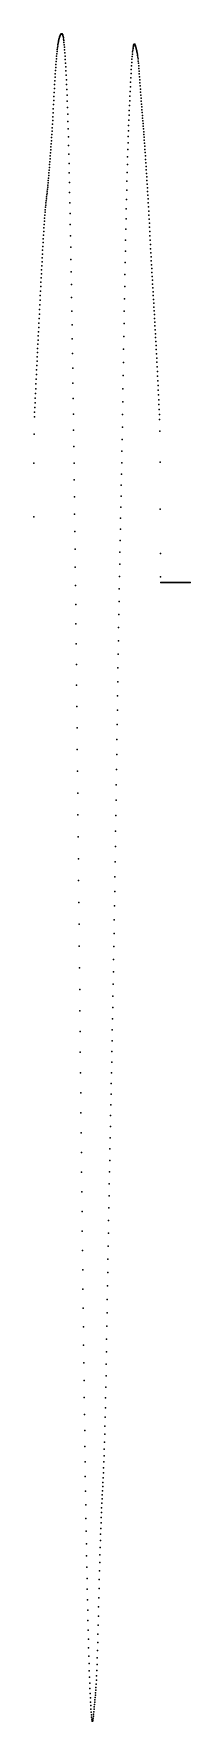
# Model space of a CAD drawing. Header units: metres. Extents: x 0 to 360, y -2615 to 1260.
import ezdxf

# ---------------------------------------------------------------- set-up
doc = ezdxf.new("R2010")
doc.units = ezdxf.units.M

msp = doc.modelspace()

# ---------------------------------------------------------------- linework, layer by layer
for p in [(56.5, 1240.9), (57, 1243.3), (57.5, 1245.5), (58, 1247.4), (58.5, 1249.2), (59, 1250.8), (59.5, 1252.3), (60, 1253.8), (60.5, 1255.1), (61, 1256.2), (61.5, 1257.2), (62, 1258), (62.5, 1258.7), (63, 1259.2), (63.5, 1259.5), (64, 1259.7), (64.5, 1259.7), (65, 1259.5), (65.5, 1258.9), (66, 1258.1), (66.5, 1257), (67, 1255.4), (67.5, 1253.4), (68, 1250.8), (68.5, 1247.6), (69, 1243.9), (52, 1202.3), (52.5, 1208.2), (53, 1213.6), (53.5, 1218.7), (54, 1223.4), (54.5, 1227.7), (55, 1231.6), (55.5, 1235.1), (56, 1238.2), (69.5, 1239.5), (70, 1234.5), (70.5, 1228.8), (71, 1222.6), (71.5, 1215.8), (72, 1208.4), (225.5, 1201.1), (226, 1207.5), (226.5, 1213.1), (227, 1218), (227.5, 1222.2), (228, 1225.8), (228.5, 1228.9), (229, 1231.4), (229.5, 1233.3), (230, 1234.8), (230.5, 1235.7), (231, 1236.1), (231.5, 1236.1), (232, 1235.7), (232.5, 1234.8), (233, 1233.6), (233.5, 1232.1), (234, 1230.5), (234.5, 1228.7), (235, 1226.8), (235.5, 1224.9), (236, 1222.8), (236.5, 1220.6), (237, 1218.3), (237.5, 1215.8), (238, 1213), (238.5, 1209.7), (239, 1206), (239.5, 1201.8), (49.5, 1167.7), (50, 1175.3), (50.5, 1182.6), (51, 1189.5), (51.5, 1196.1), (72.5, 1200.6), (73, 1192.3), (73.5, 1183.6), (74, 1174.4), (74.5, 1164.6), (223.5, 1168.1), (224, 1177.4), (224.5, 1186.1), (225, 1194), (240, 1197), (240.5, 1191.9), (241, 1186.3), (241.5, 1180.3), (242, 1174), (242.5, 1167.5), (47, 1125.1), (47.5, 1134.1), (48, 1143), (48.5, 1151.6), (49, 1159.8), (75, 1154.3), (75.5, 1143.3), (76, 1131.5), (221.5, 1127.3), (222, 1137.9), (222.5, 1148.2), (223, 1158.4), (243, 1160.7), (243.5, 1153.8), (244, 1146.8), (244.5, 1139.8), (245, 1132.8), (245.5, 1125.8), (45, 1087.6), (45.5, 1097), (46, 1106.4), (46.5, 1115.8), (76.5, 1118.8), (77, 1105.2), (77.5, 1090.6), (220, 1094.8), (220.5, 1105.8), (221, 1116.6), (246, 1118.9), (246.5, 1112), (247, 1105.2), (247.5, 1098.4), (248, 1091.8), (248.5, 1085.3), (43, 1052.1), (43.5, 1060.5), (44, 1069.2), (44.5, 1078.3), (78, 1075.1), (78.5, 1058.6), (218, 1049.2), (218.5, 1061.1), (219, 1072.6), (219.5, 1083.8), (249, 1078.8), (249.5, 1072.4), (250, 1066.1), (250.5, 1059.9), (251, 1053.7), (251.5, 1047.5), (40.5, 1014.1), (41, 1021.3), (41.5, 1028.6), (42, 1036.2), (42.5, 1044), (79, 1041.1), (79.5, 1022.7), (216.5, 1009.2), (217, 1023.5), (217.5, 1036.7), (252, 1041.2), (252.5, 1034.9), (253, 1028.4), (253.5, 1021.9), (254, 1015.2), (254.5, 1008.3), (37.5, 972.8), (38, 979.6), (38.5, 986.4), (39, 993.2), (39.5, 1000.1), (40, 1007), (80, 1003.4), (80.5, 983.2), (215.5, 977.2), (216, 993.8), (255, 1001.4), (255.5, 994.2), (256, 986.8), (256.5, 979.1), (257, 971.1), (34.5, 934), (35, 940.1), (35.5, 946.3), (36, 952.8), (36.5, 959.4), (37, 966), (81, 962.2), (81.5, 940.4), (214.5, 940.8), (215, 959.5), (257.5, 963), (258, 954.9), (258.5, 946.9), (259, 938.9), (259.5, 930.9), (30.5, 893.9), (31, 898.4), (31.5, 902.9), (32, 907.6), (32.5, 912.4), (33, 917.4), (33.5, 922.7), (34, 928.2), (82, 918), (82.5, 895), (213.5, 900.7), (214, 921.2), (260, 922.7), (260.5, 914.5), (261, 906.1), (261.5, 897.6), (26.5, 855.6), (27, 861.2), (27.5, 866.5), (28, 871.4), (28.5, 876.2), (29, 880.7), (29.5, 885.2), (30, 889.5), (83, 871.4), (212.5, 857.4), (213, 879.5), (262, 889), (262.5, 880.4), (263, 871.4), (263.5, 862.2), (264, 852.7), (23.5, 814.2), (24, 822), (24.5, 829.5), (25, 836.6), (25.5, 843.3), (26, 849.7), (83.5, 847.1), (84, 822), (212, 834.5), (264.5, 843.4), (265, 834.1), (265.5, 824.9), (266, 815.5), (21.5, 780.3), (22, 789), (22.5, 797.6), (23, 806), (84.5, 796.1), (211, 786.1), (211.5, 810.7), (266.5, 805.9), (267, 796), (267.5, 785.9), (268, 775.9), (19, 736.2), (19.5, 745.1), (20, 754), (20.5, 762.8), (21, 771.5), (85, 769.4), (85.5, 741.7), (210.5, 760.6), (268.5, 766.2), (269, 756.8), (269.5, 747.5), (270, 738.4), (17, 699.1), (17.5, 708.7), (18, 718), (18.5, 727.2), (86, 713.2), (209.5, 707.2), (210, 734.2), (270.5, 729.4), (271, 720.4), (271.5, 711.5), (272, 702.6), (15.5, 669), (16, 679.3), (16.5, 689.3), (86.5, 683.9), (209, 679.5), (272.5, 693.8), (273, 685), (273.5, 676.2), (274, 667.3), (13.5, 626.6), (14, 637.3), (14.5, 648), (15, 658.6), (87, 653.8), (87.5, 622.9), (208, 623), (208.5, 651.4), (274.5, 658.5), (275, 649.7), (275.5, 640.9), (276, 632.2), (276.5, 623.6), (11.5, 585.3), (12, 595.3), (12.5, 605.6), (13, 616), (88, 591.3), (207.5, 594.1), (277, 614.9), (277.5, 606.3), (278, 597.6), (278.5, 588.8), (9.5, 546.7), (10, 556.2), (10.5, 565.8), (11, 575.5), (88.5, 558.9), (207, 564.9), (279, 579.9), (279.5, 571), (280, 562), (280.5, 552.9), (281, 543.7), (7.5, 508), (8, 517.9), (8.5, 527.6), (9, 537.1), (89, 525.8), (206, 505.2), (206.5, 535.2), (281.5, 534.4), (282, 524.9), (282.5, 515.2), (283, 505.3), (5.5, 466.5), (6, 477.2), (6.5, 487.7), (7, 498), (89.5, 492), (205.5, 475), (283.5, 495.1), (284, 484.6), (284.5, 473.9), (4, 433.7), (4.5, 444.6), (5, 455.6), (90, 457.4), (205, 444.8), (285, 463.1), (285.5, 452.2), (286, 441.3), (286.5, 430.3), (2, 390.8), (2.5, 401.4), (3, 412.1), (3.5, 422.8), (90.5, 422.2), (204.5, 414.9), (287, 419.2), (287.5, 408.1), (288, 396.9), (1.5, 380.3), (91, 386.2), (91.5, 349.5), (203.5, 356.6), (204, 385.5), (288.5, 385.7), (289, 374.3), (1, 340.7), (92, 312), (203, 328.5), (289.5, 347), (0.5, 273.8), (92.5, 273.9), (202, 274.5), (202.5, 301.1), (290, 276.4), (93, 235.4), (201.5, 248.6), (93.5, 196.4), (200.5, 198), (201, 223.1), (94, 157), (200, 173), (290.5, 167.9), (0, 150.5), (94.5, 117.2), (199, 122.2), (199.5, 147.8), (198.5, 96), (95, 76.7), (197.5, 41.6), (198, 69.1), (291, 66.7), (95.5, 35.3), (197, 13.5), (291.5, 12.5), (292, 0), (292.5, 0), (293, 0), (293.5, 0), (294, 0), (296.5, 0), (297, 0), (298.5, 0), (299, 0), (299.5, 0), (300.5, 0), (301, 0), (303, 0), (303.5, 0), (304, 0), (304.5, 0), (305, 0), (308, 0), (308.5, 0), (309, 0), (311.5, 0), (312, 0), (312.5, 0), (314, 0), (314.5, 0), (315, 0), (317, 0), (317.5, 0), (318, 0), (319, 0), (319.5, 0), (320, 0), (320.5, 0), (323, 0), (323.5, 0), (324, 0), (324.5, 0), (326.5, 0), (327, 0), (327.5, 0), (329, 0), (329.5, 0), (330, 0), (332.5, 0), (333, 0), (333.5, 0), (335, 0), (335.5, 0), (337, 0), (337.5, 0), (339, 0), (339.5, 0), (341.5, 0), (342, 0), (343.5, 0), (344, 0), (345.5, 0), (346, 0), (346.5, 0), (349.5, 0), (350, 0), (350.5, 0), (351, 0), (353.5, 0), (354, 0), (355.5, 0), (356, 0), (356.5, 0), (96, -7), (196.5, -15.1), (294.5, 0), (295, 0), (295.5, 0), (296, 0), (297.5, 0), (298, 0), (300, 0), (301.5, 0), (302, 0), (302.5, 0), (305.5, 0), (306, 0), (306.5, 0), (307, 0), (307.5, 0), (309.5, 0), (310, 0), (310.5, 0), (311, 0), (313, 0), (313.5, 0), (315.5, 0), (316, 0), (316.5, 0), (318.5, 0), (321, 0), (321.5, 0), (322, 0), (322.5, 0), (325, 0), (325.5, 0), (326, 0), (328, 0), (328.5, 0), (330.5, 0), (331, 0), (331.5, 0), (332, 0), (334, 0), (334.5, 0), (336, 0), (336.5, 0), (338, 0), (338.5, 0), (340, 0), (340.5, 0), (341, 0), (342.5, 0), (343, 0), (344.5, 0), (345, 0), (347, 0), (347.5, 0), (348, 0), (348.5, 0), (349, 0), (351.5, 0), (352, 0), (352.5, 0), (353, 0), (354.5, 0), (355, 0), (357, 0), (357.5, 0), (358, 0), (358.5, 0), (359, 0), (359.5, 0), (96.5, -50.4), (195.5, -73.8), (196, -44.2), (97, -95.1), (195, -103.7), (97.5, -141.1), (194.5, -134.1), (98, -188.2), (194, -164.9), (193, -228), (193.5, -196.2), (98.5, -236), (192.5, -260.2), (99, -284.6), (192, -293.1), (99.5, -333.8), (191.5, -326.5), (100, -383.5), (191, -360.5), (190.5, -394.9), (100.5, -433.5), (189.5, -464.8), (190, -429.7), (101, -483.7), (189, -500.1), (101.5, -533.9), (188.5, -535.4), (188, -570.9), (102, -584.1), (187.5, -606.2), (102.5, -634.3), (187, -641.2), (103, -684.5), (186.5, -675.7), (103.5, -734.7), (186, -709.6), (185, -774.7), (185.5, -742.6), (104, -784.9), (184.5, -805.9), (104.5, -835), (184, -836.3), (105, -884.9), (183.5, -865.8), (182.5, -922.5), (183, -894.5), (105.5, -934.5), (182, -949.8), (106, -983.3), (181, -1002.2), (181.5, -976.3), (106.5, -1031.4), (180.5, -1027.6), (107, -1078.8), (179.5, -1077.3), (180, -1052.6), (179, -1101.8), (107.5, -1125.7), (178, -1150.6), (178.5, -1126.2), (108, -1172.2), (177, -1199.5), (177.5, -1175), (108.5, -1218.2), (176.5, -1224.3), (109, -1263.8), (175.5, -1275), (176, -1249.5), (109.5, -1309.1), (175, -1300.9), (110, -1354.2), (174, -1353.7), (174.5, -1327.1), (173.5, -1380.7), (110.5, -1399.3), (173, -1408.2), (111, -1444.4), (172, -1464.9), (172.5, -1436.3), (111.5, -1489.4), (171.5, -1494.1), (112, -1534.2), (171, -1523.8), (112.5, -1578.7), (170, -1584.6), (170.5, -1554), (113, -1622.7), (169.5, -1615.4), (169, -1646.2), (113.5, -1666.2), (168.5, -1677), (114, -1709), (167.5, -1737.4), (168, -1707.4), (114.5, -1751.1), (167, -1766.6), (115, -1792.2), (166.5, -1794.8), (115.5, -1832.4), (165.5, -1847.5), (166, -1821.8), (116, -1871.8), (164.5, -1895), (165, -1872), (116.5, -1910.2), (163.5, -1937), (164, -1916.7), (117, -1947.6), (162.5, -1973.7), (163, -1956), (117.5, -1983.9), (161.5, -2005.4), (162, -1990.1), (118, -2019.1), (118.5, -2053.2), (160, -2044.7), (160.5, -2032.6), (161, -2019.5), (119, -2086.2), (158, -2085.6), (158.5, -2076.1), (159, -2066.3), (159.5, -2055.9), (119.5, -2118.1), (156, -2124.7), (156.5, -2114.4), (157, -2104.5), (157.5, -2095), (120, -2149), (154.5, -2159.1), (155, -2147), (155.5, -2135.5), (120.5, -2178.7), (121, -2207.3), (153, -2200.1), (153.5, -2185.5), (154, -2171.9), (121.5, -2234.7), (152, -2232.6), (152.5, -2215.8), (122, -2261.1), (151, -2269.6), (151.5, -2250.6), (122.5, -2286.7), (123, -2311.7), (150, -2310), (150.5, -2289.5), (123.5, -2336.1), (124, -2359.9), (149, -2352.3), (149.5, -2331.1), (124.5, -2383.1), (148, -2394.5), (148.5, -2373.6), (125, -2405.3), (125.5, -2426.5), (147, -2434.3), (147.5, -2414.8), (126, -2446.5), (126.5, -2465.1), (146, -2469.5), (146.5, -2452.6), (127, -2482.5), (127.5, -2498.7), (128, -2513.6), (144.5, -2510.4), (145, -2498.4), (145.5, -2484.8), (128.5, -2527.3), (129, -2539.8), (129.5, -2551.1), (141.5, -2554.6), (142, -2549.2), (142.5, -2543.5), (143, -2537.2), (143.5, -2529.7), (144, -2520.8), (130, -2561.3), (130.5, -2570.6), (131, -2579), (131.5, -2586.7), (132, -2593.8), (138, -2593), (138.5, -2587.3), (139, -2581.7), (139.5, -2576.1), (140, -2570.7), (140.5, -2565.3), (141, -2559.9), (132.5, -2600.2), (133, -2605.7), (133.5, -2610.1), (134, -2613.2), (134.5, -2614.7), (135, -2614.8), (135.5, -2613.6), (136, -2611.2), (136.5, -2607.8), (137, -2603.5), (137.5, -2598.4)]:
    msp.add_point(p)

doc.saveas('drawing.dxf')
